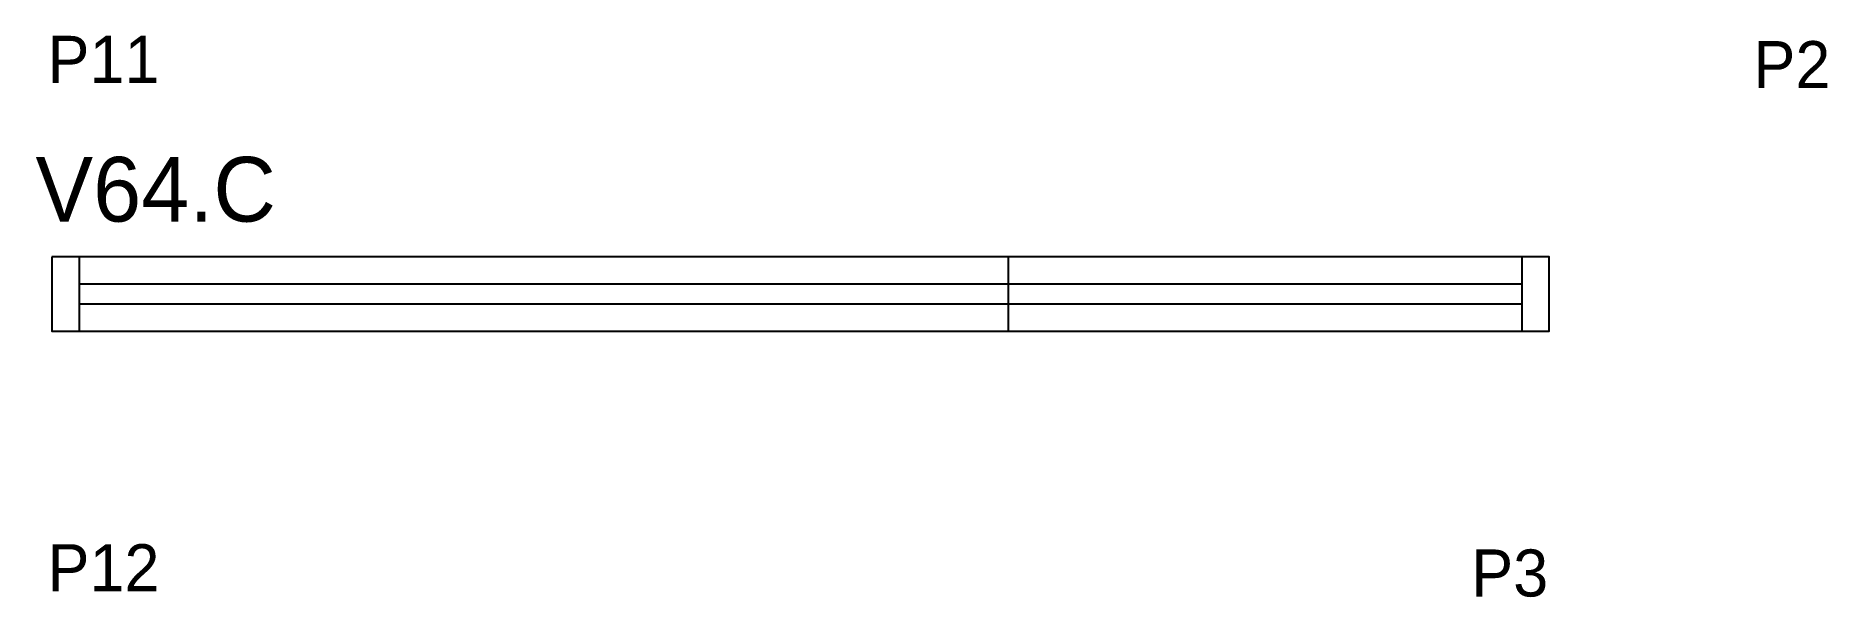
# Model space of a CAD drawing. Header units: metres. Extents: x 4619 to 5076, y -589 to -446.
import ezdxf

# ---------------------------------------------------------------- set-up
doc = ezdxf.new("R2010")
doc.units = ezdxf.units.M
for name, color, linetype in [('5', 7, 'Continuous'), ('NOMENCLATURA', 7, 'Continuous'), ('Painéis', 7, 'Continuous'), ('SARR_2.2x7', 7, 'Continuous')]:
    doc.layers.add(name, color=color, linetype=linetype)

msp = doc.modelspace()

# ---------------------------------------------------------------- linework, layer by layer
at = {"layer": 'Painéis', "color": 7, "lineweight": 25}
msp.add_line((4866.81, -521.11), (4866.81, -502.11), dxfattribs=at)
msp.add_lwpolyline([(4622.81, -502.11), (4622.81, -521.11), (5004.81, -521.11), (5004.81, -502.11), (4622.81, -502.11)], dxfattribs=at)
at = {"layer": 'SARR_2.2x7', "color": 7, "lineweight": 25}
for p, q in [((4629.81, -502.11), (4629.81, -521.11)), ((4997.81, -502.11), (4997.81, -521.11)), ((4866.81, -509.11), (4629.81, -509.11)), ((4997.81, -509.11), (4866.81, -509.11)), ((4629.81, -514.11), (4866.81, -514.11)), ((4866.81, -514.11), (4997.81, -514.11))]:
    msp.add_line(p, q, dxfattribs=at)

# ---------------------------------------------------------------- texts
at = {"layer": '5', "color": 7, "lineweight": 25}
for s, p in [('P11', (4621.7, -457.76)), ('P2', (5056.87, -459.1)), ('P12', (4621.7, -587.42)), ('P3', (4984.9, -588.76))]:
    msp.add_text(s, height=12, dxfattribs=at).set_placement(p)
at = {"layer": 'NOMENCLATURA', "color": 7, "lineweight": 25}
msp.add_text('V64.C', height=16.5, dxfattribs=at).set_placement((4618.62, -493.14))

doc.saveas('drawing.dxf')
